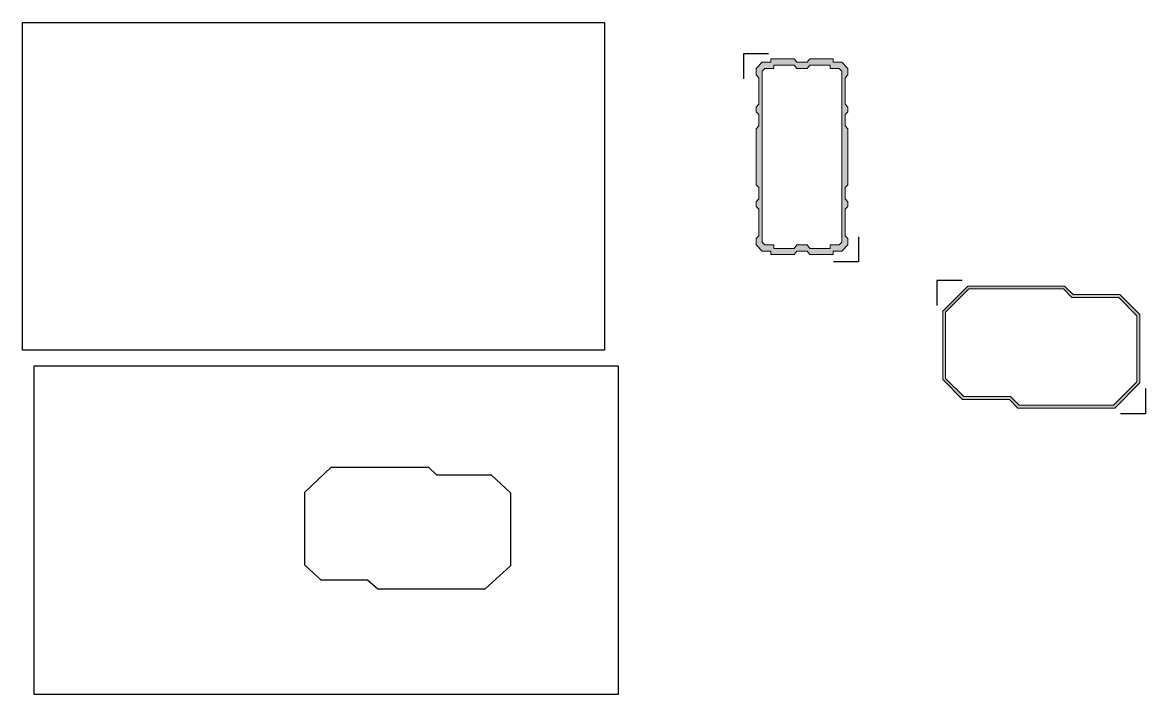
# Model space of a CAD drawing. Header units: inches. Extents: x 23 to 221, y -23 to 95.
import ezdxf

# ---------------------------------------------------------------- set-up
doc = ezdxf.new("R2010")
doc.units = ezdxf.units.IN
doc.header["$MEASUREMENT"] = 0
doc.layers.add('lines', color=251, linetype='Continuous', lineweight=20)
picture_1 = doc.add_image_def('image1.jpeg', size_in_pixel=(1920, 1080))
picture_2 = doc.add_image_def('image2.jpg', size_in_pixel=(1920, 1080))

msp = doc.modelspace()

# ---------------------------------------------------------------- hatches: boundary and pattern name
h = msp.add_hatch(color=256)
h.dxf.hatch_style = 1
h.set_gradient(color1=(91, 91, 91), tint=1, name='CYLINDER')
h.paths.add_polyline_path([(154.8, 88.39), (154.8, 87.78), (153.3, 87.78), (152.2, 86.68), (152.2, 85.58), (152.7, 85.08), (152.7, 80.42), (152.2, 79.92), (152.2, 79.12), (152.7, 78.62), (152.7, 76.62), (152.2, 76.12), (152.2, 71.22), (152.2, 66.32), (152.7, 65.82), (152.7, 63.82), (152.2, 63.32), (152.2, 62.52), (152.7, 62.02), (152.7, 57.36), (152.2, 56.86), (152.2, 55.76), (153.3, 54.66), (154.8, 54.66), (154.8, 54.05), (158.9, 54.05), (159.37, 54.66), (160.27, 54.66), (161.17, 54.66), (161.63, 54.05), (165.73, 54.05), (165.73, 54.66), (167.23, 54.66), (168.33, 55.76), (168.33, 56.86), (167.83, 57.36), (167.83, 62.02), (168.33, 62.52), (168.33, 63.32), (167.83, 63.82), (167.83, 65.82), (168.33, 66.32), (168.33, 71.22), (168.33, 76.12), (167.83, 76.62), (167.83, 78.62), (168.33, 79.12), (168.33, 79.92), (167.83, 80.42), (167.83, 85.08), (168.33, 85.58), (168.33, 86.68), (167.23, 87.78), (165.73, 87.78), (165.73, 88.39), (161.63, 88.39), (161.17, 87.78), (160.27, 87.78), (159.37, 87.78), (158.9, 88.39)])
h.paths.add_polyline_path([(158.9, 87.29), (159.37, 86.68), (160.27, 86.68), (161.17, 86.68), (161.63, 87.29), (165.23, 87.29), (165.23, 86.68), (166.78, 86.68), (167.23, 86.22), (167.23, 71.22), (167.23, 56.22), (166.78, 55.76), (165.23, 55.76), (165.23, 55.15), (161.63, 55.15), (161.17, 55.76), (160.27, 55.76), (159.37, 55.76), (158.9, 55.15), (155.3, 55.15), (155.3, 55.76), (153.76, 55.76), (153.3, 56.22), (153.3, 71.22), (153.3, 86.22), (153.76, 86.68), (155.3, 86.68), (155.3, 87.29)], flags=16)
h = msp.add_hatch(color=256)
h.dxf.hatch_style = 1
h.set_gradient(color1=(132, 132, 132), color2=(214, 214, 214), tint=1, name='CYLINDER')
h.paths.add_polyline_path([(189.35, 48.54), (184.95, 44.14), (184.95, 32.14), (188.45, 28.64), (196.65, 28.64), (198.15, 27.14), (215.15, 27.14), (219.55, 31.54), (219.55, 43.54), (216.05, 47.04), (207.85, 47.04), (206.35, 48.54)])
h.paths.add_polyline_path([(206.14, 48.04), (207.64, 46.54), (215.84, 46.54), (219.05, 43.33), (219.05, 31.75), (214.94, 27.64), (198.36, 27.64), (196.86, 29.14), (188.66, 29.14), (185.45, 32.35), (185.45, 43.93), (189.56, 48.04)], flags=16)

# ---------------------------------------------------------------- linework, layer by layer
for p, q in [((154.38, 89.29), (149.98, 89.29)), ((149.98, 89.29), (149.98, 84.89)), ((170.2, 57.19), (170.2, 52.79)), ((170.2, 52.79), (165.8, 52.79)), ((188.35, 49.54), (183.95, 49.54)), ((183.95, 49.54), (183.95, 45.14)), ((220.55, 30.54), (220.55, 26.14)), ((220.55, 26.14), (216.15, 26.14)), ((73.01, 12.36), (77.66, 16.79)), ((77.66, 16.79), (94.71, 16.79)), ((94.71, 16.79), (96.15, 15.41)), ((96.15, 15.41), (105.7, 15.41)), ((105.7, 15.41), (109.1, 12.27)), ((73.01, -0.45), (73.01, 12.36)), ((109.1, 12.27), (109.1, -0.55)), ((75.86, -3.05), (73.01, -0.45)), ((109.1, -0.55), (104.62, -4.65)), ((84.03, -3.05), (75.86, -3.05)), ((85.83, -4.65), (84.03, -3.05)), ((104.62, -4.65), (85.83, -4.65))]:
    msp.add_line(p, q)
at = {"layer": 'lines'}
for points in [[(158.9, 88.39), (154.8, 88.39), (154.8, 87.78), (153.3, 87.78), (152.2, 86.68), (152.2, 85.58), (152.7, 85.08), (152.7, 80.42), (152.2, 79.92), (152.2, 79.12), (152.7, 78.62), (152.7, 76.62), (152.2, 76.12), (152.2, 71.22), (152.2, 66.32), (152.7, 65.82), (152.7, 63.82), (152.2, 63.32), (152.2, 62.52), (152.7, 62.02), (152.7, 57.36), (152.2, 56.86), (152.2, 55.76), (153.3, 54.66), (154.8, 54.66), (154.8, 54.05), (158.9, 54.05), (159.37, 54.66), (160.27, 54.66), (161.17, 54.66), (161.63, 54.05), (165.73, 54.05), (165.73, 54.66), (167.23, 54.66), (168.33, 55.76), (168.33, 56.86), (167.83, 57.36), (167.83, 62.02), (168.33, 62.52), (168.33, 63.32), (167.83, 63.82), (167.83, 65.82), (168.33, 66.32), (168.33, 71.22), (168.33, 76.12), (167.83, 76.62), (167.83, 78.62), (168.33, 79.12), (168.33, 79.92), (167.83, 80.42), (167.83, 85.08), (168.33, 85.58), (168.33, 86.68), (167.23, 87.78), (165.73, 87.78), (165.73, 88.39), (161.63, 88.39), (161.17, 87.78), (160.27, 87.78), (159.37, 87.78), (158.9, 88.39)], [(161.63, 55.15), (161.17, 55.76), (160.27, 55.76), (159.37, 55.76), (158.9, 55.15), (155.3, 55.15), (155.3, 55.76), (153.76, 55.76), (153.3, 56.22), (153.3, 71.22), (153.3, 86.22), (153.76, 86.68), (155.3, 86.68), (155.3, 87.29), (158.9, 87.29), (159.37, 86.68), (160.27, 86.68), (161.17, 86.68), (161.63, 87.29), (165.23, 87.29), (165.23, 86.68), (166.78, 86.68), (167.23, 86.22), (167.23, 71.22), (167.23, 56.22), (166.78, 55.76), (165.23, 55.76), (165.23, 55.15), (161.63, 55.15)]]:
    msp.add_lwpolyline(points, dxfattribs=at)
for points in [[(206.35, 48.54), (207.85, 47.04), (216.05, 47.04), (219.55, 43.54), (219.55, 31.54), (215.15, 27.14), (198.15, 27.14), (196.65, 28.64), (188.45, 28.64), (184.95, 32.14), (184.95, 44.14), (189.35, 48.54)], [(206.14, 48.04), (207.64, 46.54), (215.84, 46.54), (219.05, 43.33), (219.05, 31.75), (214.94, 27.64), (198.36, 27.64), (196.86, 29.14), (188.66, 29.14), (185.45, 32.35), (185.45, 43.93), (189.56, 48.04)]]:
    msp.add_lwpolyline(points, close=True, dxfattribs=at)

# ---------------------------------------------------------------- pictures from other files: only their frames are drawn
image = msp.add_image(picture_1, insert=(23.46, 37.31), size_in_units=(102.16, 57.46))
image.dxf.flags = 7
image = msp.add_image(picture_2, insert=(25.5, -23.11), size_in_units=(102.53, 57.67))
image.dxf.flags = 7

doc.saveas('drawing.dxf')
